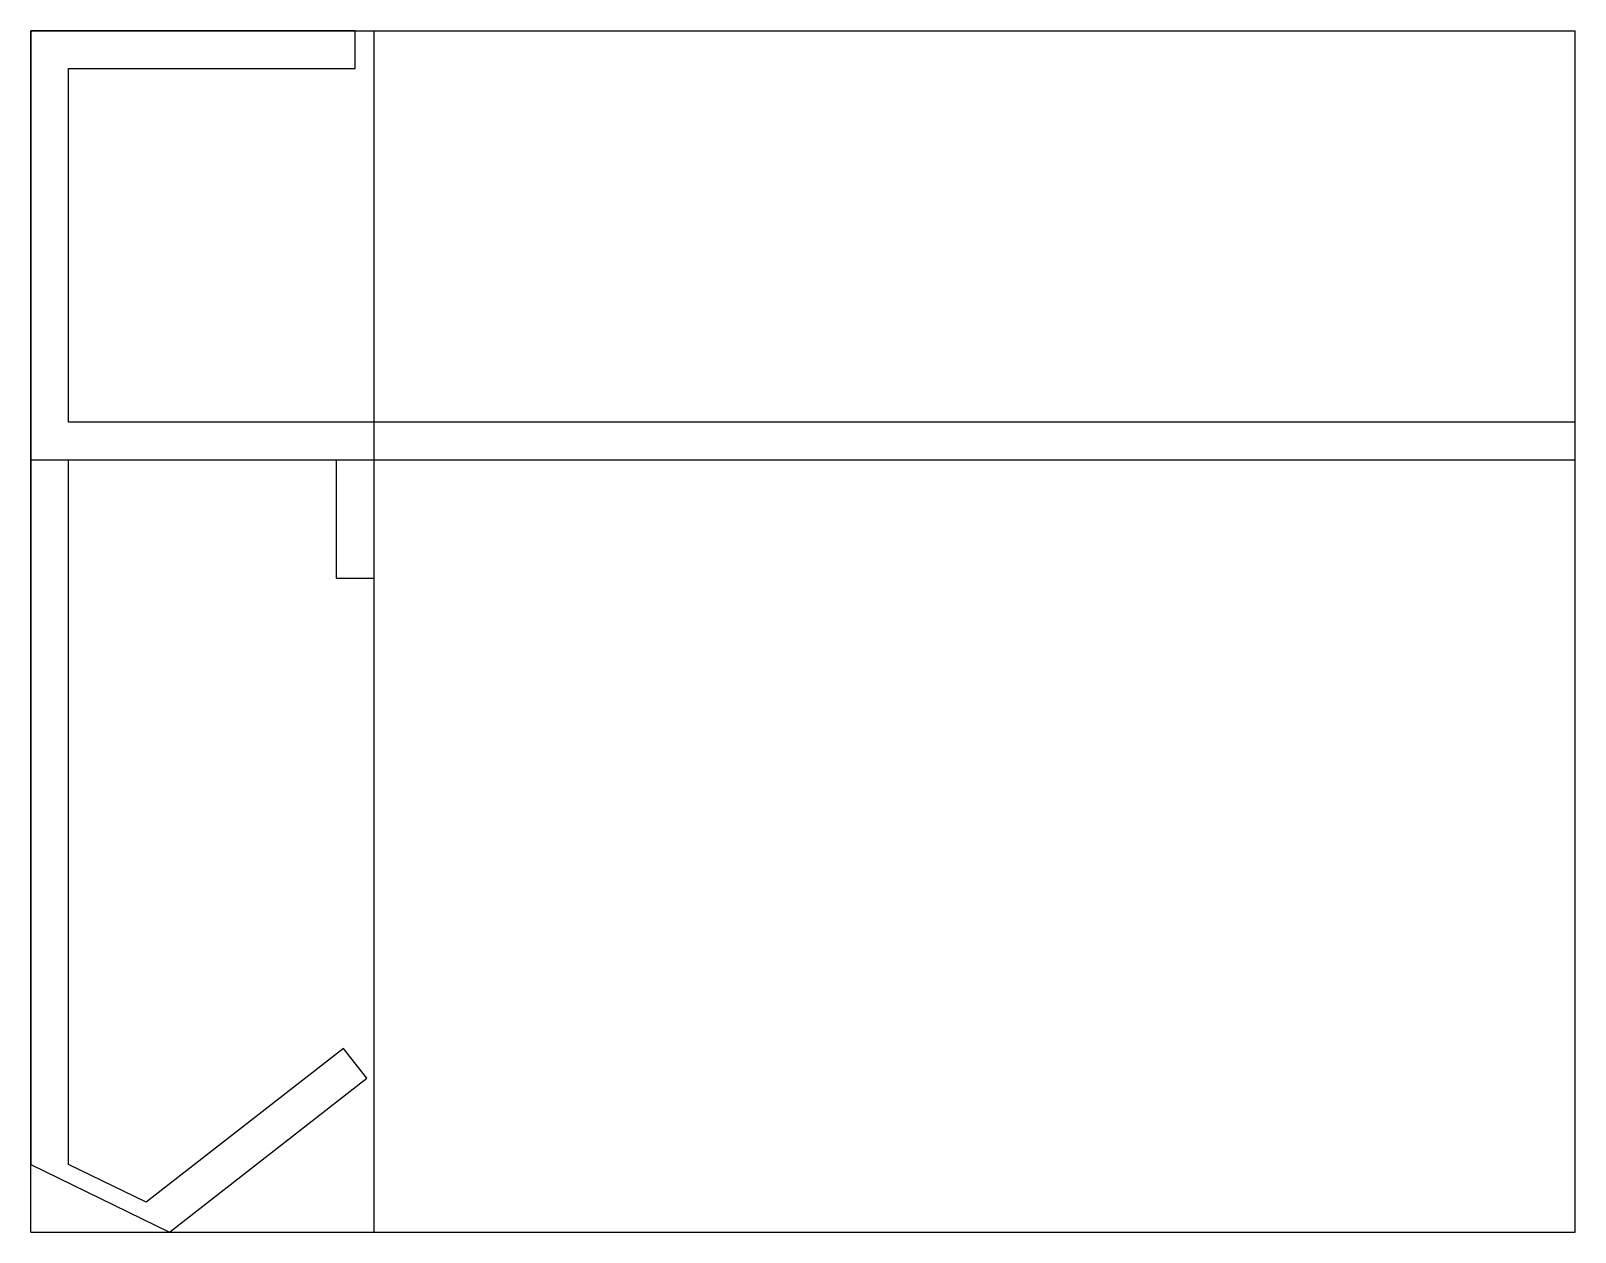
# Model space of a CAD drawing. Extents: x -9.6 to 35.4, y -22.5 to 12.5.
import ezdxf

# ---------------------------------------------------------------- set-up
doc = ezdxf.new("R2010")
doc.units = 0
doc.layers.get('0').update_dxf_attribs({"linetype": 'CONTINUOUS'})

msp = doc.modelspace()

# ---------------------------------------------------------------- linework, layer by layer
at = {"linetype": 'CONTINUOUS'}
for p, q in [((-9.59, 12.5), (35.41, 12.5)), ((-9.59, -22.5), (-9.59, 12.5)), ((-0.14, 12.5), (-9.59, 12.5)), ((-9.59, 12.5), (-9.59, -20.53)), ((-0.14, 12.5), (-9.59, 12.5)), ((-9.59, 12.5), (-9.59, -20.53)), ((-0.14, 11.4), (-0.14, 12.5)), ((-0.14, 11.4), (-0.14, 12.5)), ((0.41, -22.5), (0.41, 12.5)), ((35.41, -22.5), (35.41, 12.5)), ((-8.49, 1.1), (-8.49, 11.4)), ((-8.49, 11.4), (-0.14, 11.4)), ((-8.49, 1.1), (-8.49, 11.4)), ((-8.49, 11.4), (-0.14, 11.4)), ((35.41, 1.1), (-8.49, 1.1)), ((35.41, 1.1), (-8.49, 1.1)), ((35.41, 0), (35.41, 1.1)), ((35.41, 0), (35.41, 1.1)), ((-9.59, 0), (35.41, 0)), ((-8.49, -20.53), (-8.49, 0)), ((-8.49, 0), (-0.69, 0)), ((-8.49, -20.53), (-8.49, 0)), ((-8.49, 0), (-0.69, 0)), ((-0.69, 0), (-0.69, -3.45)), ((-0.69, 0), (-0.69, -3.45)), ((0.41, -3.45), (0.41, 0)), ((0.41, 0), (35.41, 0)), ((0.41, -3.45), (0.41, 0)), ((0.41, 0), (35.41, 0)), ((-0.69, -3.45), (0.41, -3.45)), ((-0.69, -3.45), (0.41, -3.45)), ((-0.48, -17.15), (-6.23, -21.63)), ((-0.48, -17.15), (-6.23, -21.63)), ((0.2, -18.01), (-0.48, -17.15)), ((0.2, -18.01), (-0.48, -17.15)), ((-5.55, -22.5), (0.2, -18.01)), ((-5.55, -22.5), (0.2, -18.01)), ((-9.59, -20.53), (-5.55, -22.5)), ((-9.59, -20.53), (-5.55, -22.5)), ((-6.23, -21.63), (-8.49, -20.53)), ((-6.23, -21.63), (-8.49, -20.53)), ((-9.59, -22.5), (35.41, -22.5))]:
    msp.add_line(p, q, dxfattribs=at)

doc.saveas('drawing.dxf')
